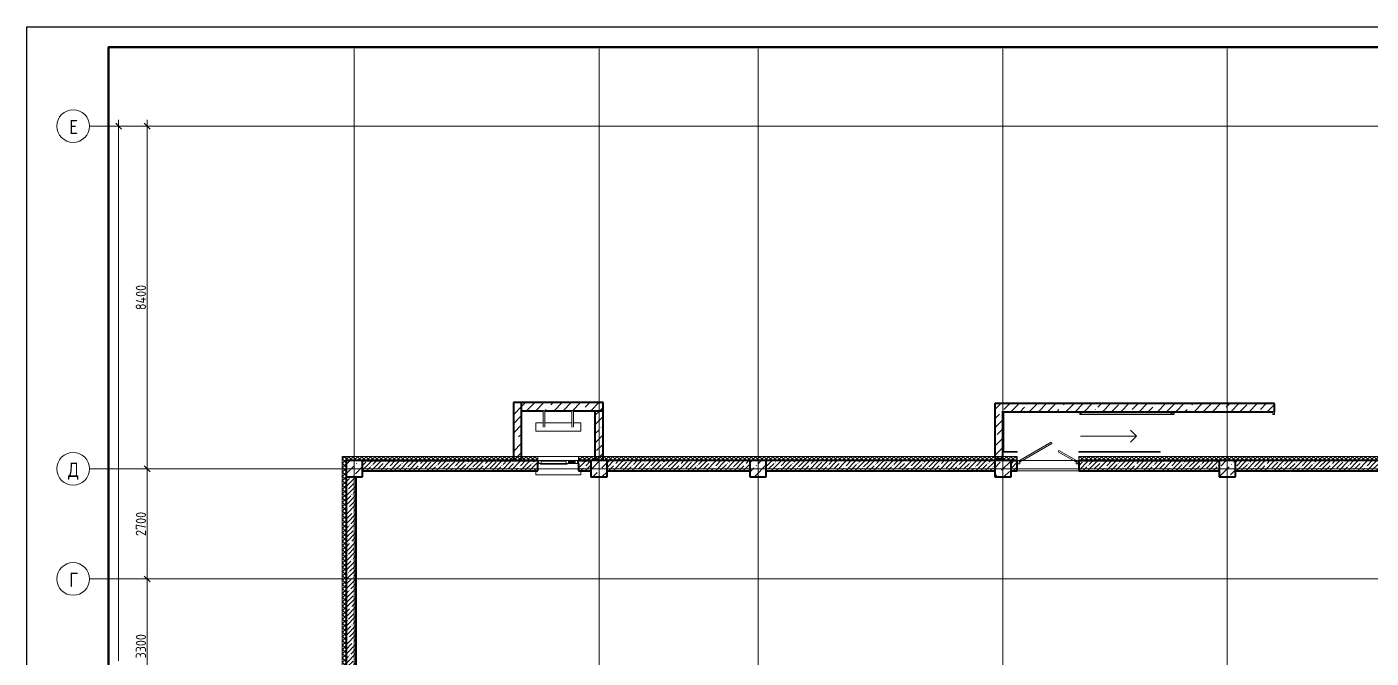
# Model space of a CAD drawing. Header units: millimetres. Extents: x 0 to 351840, y -132678 to 32417.
# Drawn here: x 292392 to 325347, y 16945 to 32417 of the extents above; entities that cross this region are included whole.
import ezdxf

# ---------------------------------------------------------------- set-up
doc = ezdxf.new("R2010")
doc.units = ezdxf.units.MM
doc.linetypes.add('BI_линия_сетки', pattern=[25, 20, -2.5, 0, -2.5])
doc.linetypes.add('BI_невидимые', pattern=[5, 3, -2])
for name, color, linetype, lineweight in [('KPSP-Рамка', 7, 'Continuous', 70), ('S-GRID-IDEN', 7, 'Continuous', 20), ('Двери', 7, 'Continuous', 18), ('Каркас', 7, 'Continuous', 18), ('Несущие колонны', 7, 'Continuous', 18), ('Ограждение', 7, 'Continuous', 9), ('Окна', 7, 'Continuous', 18), ('Оси', 7, 'Continuous', 9), ('Перекрытие', 7, 'Continuous', 18), ('Размеры', 7, 'Continuous', 9), ('Стены внутренние', 7, 'Continuous', 18), ('Стены наружные', 7, 'Continuous', 18), ('Стены несущие', 7, 'Continuous', 18), ('Стены отделка', 7, 'Continuous', 18), ('Стрелки вверх', 7, 'Continuous', 9)]:
    doc.layers.add(name, color=color, linetype=linetype, lineweight=lineweight)
doc.styles.add('GOST Common', font='GOST Common.ttf', dxfattribs={"width": 0.9, "height": 350})
doc.styles.add('GOST Common_1', font='GOST Common.ttf', dxfattribs={"width": 0.9, "height": 250})
doc.dimstyles.new('BI_основной_2_5мм', dxfattribs={"dimscale": 304.8, "dimtxt": 251.428749, "dimasz": 0.463911, "dimexe": 0.492126, "dimexo": 0.492126, "dimgap": 0.098425, "dimtad": 1, "dimdec": 0, "dimdsep": 46, "dimtxsty": 'GOST Common_1', "dimblk1": 'OBLIQUE', "dimblk2": 'OBLIQUE', "dimsah": 1, "dimcen": 0.09, "dimdle": 0.492126, "dimazin": 0, "dimtfac": 1, "dimtdec": 4, "dimtix": 1, "dimtmove": 1, "dimatfit": 3, "dimfxl": 1, "dimtvp": 1, "dimtolj": 1, "dimtzin": 0, "dimlwd": 20, "dimlwe": 20, "dimarcsym": 2})
doc.dimstyles.new('BI_основной_2_5мм_1', dxfattribs={"dimscale": 304.8, "dimtxt": 251.428749, "dimasz": 0.463911, "dimexe": 0.492126, "dimexo": 0.492126, "dimgap": 0.098425, "dimtad": 1, "dimdec": 0, "dimdsep": 46, "dimtxsty": 'GOST Common_1', "dimblk1": 'OBLIQUE', "dimblk2": 'OBLIQUE', "dimsah": 1, "dimcen": 0.09, "dimdle": 0.492126, "dimazin": 0, "dimtfac": 1, "dimtdec": 4, "dimtix": 1, "dimtmove": 0, "dimatfit": 3, "dimfxl": 1, "dimtvp": 1, "dimtolj": 1, "dimtzin": 0, "dimlwd": 20, "dimlwe": 20, "dimarcsym": 2})
pattern_1 = [(45, (5685.96, 5809.43), (-114.04925, 114.04925), []), (45, (5800.01, 5809.43), (-114.04925, 114.04925), [201.612, -40.322, 3.353, -36.97])]
pattern_2 = [(45, (5685.96, 5809.43), (-224.5064, 224.5064), []), (45, (5910.47, 5809.43), (-224.5064, 224.5064), [396.875, -79.375, 3.353, -76.022])]
pattern_3 = [(45, (5685.964, 5809.43), (-53.03301, 53.03301), []), (135, (5685.964, 5809.43), (-53.03301, -53.03301), [])]

# ---------------------------------------------------------------- blocks, each defined once
blk = doc.blocks.new('*U84')
at = {"color": 7, "linetype": 'ByBlock', "lineweight": 25}
blk.add_lwpolyline([(594, 420), (594, 0), (0, 0), (0, 420)], close=True, dxfattribs=at)
at = {"color": 0, "linetype": 'ByBlock', "lineweight": 50}
blk.add_lwpolyline([(589, 415), (589, 5), (20, 5), (20, 415)], close=True, dxfattribs=at)
blk = doc.blocks.new('_временные_конструкции_колонны_монолитные_прямоугольная - _временная_конструкция_колонна_400x400-V24--01 Подвал__-3_000____Отделочный_')
at = {"layer": 'Несущие колонны', "lineweight": 9}
h = blk.add_hatch(dxfattribs=at)
h.set_pattern_fill('FP_25', color=9, style=0, pattern_type=2)
h.set_pattern_definition([(45, (0, -19900), (84.1903, 308.6967), [396.875, -79.375, 3.353, -76.022])])
h.paths.add_polyline_path([(200, -200), (200, 200), (-200, 200), (-200, -200)])
at = {"layer": 'Несущие колонны', "color": 9, "lineweight": 40}
for p, q in [((200, 200), (-200, 200)), ((-200, 200), (-200, -200)), ((200, -200), (200, 200)), ((-200, -200), (200, -200))]:
    blk.add_line(p, q, dxfattribs=at)
blk = doc.blocks.new('_временные_конструкции_колонны_монолитные_прямоугольная - _временная_конструкция_колонна_400x400-V25--01 Подвал__-3_000____Отделочный_')
at = {"layer": 'Несущие колонны', "lineweight": 9}
h = blk.add_hatch(dxfattribs=at)
h.set_pattern_fill('FP_26', color=9, style=0, pattern_type=2)
h.set_pattern_definition([(45, (-6000, -19900), (84.1903, 308.6967), [396.875, -79.375, 3.353, -76.022])])
h.paths.add_polyline_path([(-200, -200), (200, -200), (200, 200), (-200, 200)])
at = {"layer": 'Несущие колонны', "color": 9, "lineweight": 40}
for p, q in [((200, 200), (-200, 200)), ((-200, 200), (-200, -200)), ((200, -200), (200, 200)), ((-200, -200), (200, -200))]:
    blk.add_line(p, q, dxfattribs=at)
blk = doc.blocks.new('_временные_конструкции_колонны_монолитные_прямоугольная - _временная_конструкция_колонна_400x400-V26--01 Подвал__-3_000____Отделочный_')
at = {"layer": 'Несущие колонны', "lineweight": 9}
h = blk.add_hatch(dxfattribs=at)
h.set_pattern_fill('FP_27', color=9, style=0, pattern_type=2)
h.set_pattern_definition([(45, (-9900, -19900), (84.1903, 308.6967), [396.875, -79.375, 3.353, -76.022])])
h.paths.add_polyline_path([(200, -200), (200, 200), (-200, 200), (-200, -200)])
at = {"layer": 'Несущие колонны', "color": 9, "lineweight": 40}
for p, q in [((200, 200), (-200, 200)), ((-200, 200), (-200, -200)), ((200, -200), (200, 200)), ((-200, -200), (200, -200))]:
    blk.add_line(p, q, dxfattribs=at)
blk = doc.blocks.new('_временные_конструкции_колонны_монолитные_прямоугольная - _временная_конструкция_колонна_400x400-V27--01 Подвал__-3_000____Отделочный_')
at = {"layer": 'Несущие колонны', "lineweight": 9}
h = blk.add_hatch(dxfattribs=at)
h.set_pattern_fill('FP_28', color=9, style=0, pattern_type=2)
h.set_pattern_definition([(45, (-21400, -19900), (84.19025, 308.6967), [396.875, -79.375, 3.353, -76.022])])
h.paths.add_polyline_path([(200, -200), (200, 200), (-200, 200), (-200, -200)])
at = {"layer": 'Несущие колонны', "color": 9, "lineweight": 40}
for p, q in [((200, 200), (-200, 200)), ((-200, 200), (-200, -200)), ((200, -200), (200, 200)), ((-200, -200), (200, -200))]:
    blk.add_line(p, q, dxfattribs=at)
blk = doc.blocks.new('_временные_конструкции_колонны_монолитные_прямоугольная - _временная_конструкция_колонна_400x400-V35--01 Подвал__-3_000____Отделочный_')
at = {"layer": 'Несущие колонны', "lineweight": 9}
h = blk.add_hatch(dxfattribs=at)
h.set_pattern_fill('FP_36', color=9, style=0, pattern_type=2)
h.set_pattern_definition([(45, (-15900, -19900), (84.1903, 308.6967), [396.875, -79.375, 3.353, -76.022])])
h.paths.add_polyline_path([(200, -200), (200, 200), (-200, 200), (-200, -200)])
at = {"layer": 'Несущие колонны', "color": 9, "lineweight": 40}
for p, q in [((200, 200), (-200, 200)), ((-200, 200), (-200, -200)), ((200, -200), (200, 200)), ((-200, -200), (200, -200))]:
    blk.add_line(p, q, dxfattribs=at)
blk = doc.blocks.new('_Двери_Металлические_Двупольная_Техническая_3_7 - _дверь_ДМН_2200-1510 ДН-2-5505206--01 Подвал__-3_000____Отделочный_')
at = {"layer": 'Двери', "color": 9, "lineweight": 9}
for p, q in [((204, 575), (-575, 125)), ((-556, 92), (224, 542)), ((224, 542), (204, 575)), ((373, 342), (392, 375)), ((806, 92), (373, 342)), ((392, 375), (825, 125)), ((-575, 125), (-610, 125)), ((-610, 50), (-565, 50)), ((-575, 125), (-556, 92)), ((-575, 85), (-575, 125)), ((-565, 85), (-575, 85)), ((-565, 50), (-565, 85)), ((825, 125), (806, 92)), ((815, 85), (825, 85)), ((815, 50), (815, 85)), ((860, 50), (815, 50)), ((825, 125), (860, 125)), ((825, 85), (825, 125))]:
    blk.add_line(p, q, dxfattribs=at)
at = {"layer": 'Двери', "color": 9, "linetype": 'BI_невидимые', "lineweight": 9}
for p, q in [((-630, 50), (-630, 125)), ((-630, 125), (-610, 125)), ((-630, 50), (-630, 125)), ((-630, 125), (-610, 125)), ((-610, 125), (-630, 125)), ((-630, 125), (-630, 50)), ((-610, 50), (-630, 50)), ((-610, 50), (-630, 50)), ((-630, 50), (-610, 50)), ((-610, 125), (-610, 50)), ((-610, 125), (-610, 50)), ((-610, 50), (-610, 125)), ((860, 50), (860, 125)), ((860, 125), (880, 125)), ((860, 50), (860, 125)), ((860, 125), (880, 125)), ((880, 125), (860, 125)), ((860, 125), (860, 50)), ((880, 50), (860, 50)), ((880, 50), (860, 50)), ((860, 50), (880, 50)), ((880, 125), (880, 50)), ((880, 125), (880, 50)), ((880, 50), (880, 125))]:
    blk.add_line(p, q, dxfattribs=at)
blk = doc.blocks.new('_Окна_Пластиковые_Двухстворчатые_ПО - _окно_ОП_1200-1300_операторская-V46--01 Подвал__-3_000____Отделочный_')
at = {"layer": 'Окна', "color": 9, "linetype": 'BI_невидимые', "lineweight": 9}
for p, q in [((-475, 341), (-500, 341)), ((-500, 341), (-500, 271)), ((-475, 271), (-475, 341)), ((500, 341), (475, 341)), ((475, 341), (475, 271)), ((500, 271), (500, 341)), ((-500, 271), (-475, 271)), ((475, 271), (500, 271))]:
    blk.add_line(p, q, dxfattribs=at)
at = {"layer": 'Окна', "color": 9}
for p, q in [((-415, 341), (-475, 341)), ((-475, 341), (-475, 271)), ((-415, 341), (195, 341)), ((-415, 331), (-415, 341)), ((-415, 331), (195, 331)), ((-415, 331), (-415, 271)), ((255, 341), (195, 341)), ((195, 341), (195, 331)), ((195, 271), (195, 331)), ((255, 341), (415, 341)), ((255, 318), (255, 341)), ((475, 341), (415, 341)), ((415, 341), (415, 318)), ((475, 271), (475, 341)), ((-475, 271), (-435, 271)), ((-435, 271), (215, 271)), ((-435, 271), (-435, 256)), ((215, 256), (-435, 256)), ((215, 256), (215, 271)), ((215, 271), (255, 271)), ((255, 318), (415, 318)), ((255, 318), (255, 294)), ((415, 294), (255, 294)), ((255, 271), (255, 294)), ((415, 271), (255, 271)), ((415, 294), (415, 318)), ((415, 294), (415, 271)), ((415, 271), (475, 271))]:
    blk.add_line(p, q, dxfattribs=at)
blk = doc.blocks.new('_металлические_изделия_труба_круглая_ГОСТ10704-91_гнутая - _металлические_изделия_труба_40х3-V44--01 Подвал__-3_000____Отделочный_')
at = {"layer": 'Каркас', "color": 9}
for p, q in [((42630, -1175), (42630, -1425)), ((42670, -1425), (42670, -1175)), ((42630, -1425), (42650, -1425)), ((42650, -1425), (42670, -1425))]:
    blk.add_line(p, q, dxfattribs=at)
at = {"layer": 'Каркас', "color": 9, "flags": 128}
for points in [[(42630, -1025), (42630, -1025), (42630, -1025), (42630, -1026), (42630, -1027), (42630, -1028), (42630, -1029), (42630, -1031), (42630, -1033), (42630, -1035), (42630, -1037), (42630, -1039), (42630, -1042), (42630, -1045), (42630, -1048), (42630, -1051), (42630, -1055), (42630, -1058), (42630, -1062), (42630, -1066), (42630, -1070), (42630, -1075), (42630, -1079), (42630, -1084), (42630, -1089), (42630, -1094), (42630, -1099), (42630, -1104), (42630, -1110), (42630, -1115), (42630, -1121), (42630, -1126), (42630, -1132), (42630, -1138), (42630, -1144), (42630, -1150), (42630, -1155), (42630, -1161), (42630, -1167), (42630, -1173), (42630, -1175)], [(42670, -1175), (42670, -1169), (42670, -1163), (42670, -1157), (42670, -1151), (42670, -1145), (42670, -1139), (42670, -1134), (42670, -1128), (42670, -1122), (42670, -1117), (42670, -1111), (42670, -1106), (42670, -1100), (42670, -1095), (42670, -1090), (42670, -1085), (42670, -1081), (42670, -1076), (42670, -1072), (42670, -1067), (42670, -1063), (42670, -1059), (42670, -1056), (42670, -1052), (42670, -1049), (42670, -1046), (42670, -1043), (42670, -1040), (42670, -1037), (42670, -1035), (42670, -1033), (42670, -1031), (42670, -1030), (42670, -1028), (42670, -1027), (42670, -1026), (42670, -1026), (42670, -1025), (42670, -1025), (42670, -1025)]]:
    blk.add_lwpolyline(points, dxfattribs=at)
at = {"layer": 'Каркас', "color": 9}
for start, end in [(165, 184.0824), (355.2546, 15)]:
    blk.add_arc((42650, -1025), 20, start, end, dxfattribs=at)
blk = doc.blocks.new('_металлические_изделия_труба_круглая_ГОСТ10704-91_гнутая - _металлические_изделия_труба_40х3-V45--01 Подвал__-3_000____Отделочный_')
at = {"layer": 'Каркас', "color": 9}
for p, q in [((30430, 21325), (30430, 21075)), ((30450, 21325), (30430, 21325)), ((30470, 21325), (30450, 21325)), ((30470, 21075), (30470, 21325))]:
    blk.add_line(p, q, dxfattribs=at)
at = {"layer": 'Каркас', "color": 9, "flags": 128}
for points in [[(30430, 21075), (30430, 21069), (30430, 21063), (30430, 21057), (30430, 21051), (30430, 21045), (30430, 21039), (30430, 21034), (30430, 21028), (30430, 21022), (30430, 21017), (30430, 21011), (30430, 21006), (30430, 21000), (30430, 20995), (30430, 20990), (30430, 20985), (30430, 20981), (30430, 20976), (30430, 20972), (30430, 20967), (30430, 20963), (30430, 20959), (30430, 20956), (30430, 20952), (30430, 20949), (30430, 20946), (30430, 20943), (30430, 20940), (30430, 20937), (30430, 20935), (30430, 20933), (30430, 20931), (30430, 20930), (30430, 20928), (30430, 20927), (30430, 20926), (30430, 20926), (30430, 20925), (30430, 20925), (30430, 20925)], [(30470, 20925), (30470, 20925), (30470, 20925), (30470, 20926), (30470, 20927), (30470, 20928), (30470, 20929), (30470, 20931), (30470, 20933), (30470, 20935), (30470, 20937), (30470, 20939), (30470, 20942), (30470, 20945), (30470, 20948), (30470, 20951), (30470, 20955), (30470, 20958), (30470, 20962), (30470, 20966), (30470, 20970), (30470, 20975), (30470, 20979), (30470, 20984), (30470, 20989), (30470, 20994), (30470, 20999), (30470, 21004), (30470, 21010), (30470, 21015), (30470, 21021), (30470, 21026), (30470, 21032), (30470, 21038), (30470, 21044), (30470, 21050), (30470, 21055), (30470, 21061), (30470, 21067), (30470, 21073), (30470, 21075)]]:
    blk.add_lwpolyline(points, dxfattribs=at)
at = {"layer": 'Каркас', "color": 9}
for start, end in [(175.9176, 195), (345, 4.7454)]:
    blk.add_arc((30450, 20925), 20, start, end, dxfattribs=at)
blk = doc.blocks.new('_металлические_изделия_пластина - _металлические_изделия_пластина-5412834--01 Подвал__-3_000____Отделочный_')
at = {"layer": 'Каркас', "color": 9}
for p, q in [((180, 0), (0, 0)), ((0, 0), (0, -200)), ((880, 0), (220, 0)), ((1100, 0), (920, 0)), ((1100, -200), (1100, 0)), ((0, -200), (1100, -200))]:
    blk.add_line(p, q, dxfattribs=at)
blk = doc.blocks.new('_металлические_изделия_труба_круглая_ГОСТ_32678-2014_с_выпусками - _металлические_изделия_труба_круглая-V48--01 Подвал__-3_000____Отделочный_')
at = {"layer": 'Ограждение', "color": 9}
for p, q in [((-31, 113), (-31, 79)), ((-31, 79), (-31, -2159)), ((18, 115), (-29, 115)), ((5, 77), (18, 77)), ((7, -2159), (7, 79)), ((-31, -4621), (-31, -4654)), ((-29, -4656), (38, -4656)), ((38, -4618), (5, -4618)), ((38, -4654), (38, -4618)), ((38, -4656), (38, -4654))]:
    blk.add_line(p, q, dxfattribs=at)
at = {"layer": 'Ограждение', "color": 9, "flags": 128}
for points in [[(-12, -2118), (-15, -2119), (-19, -2121), (-22, -2124), (-24, -2128), (-27, -2133), (-29, -2139), (-30, -2145), (-31, -2152), (-31, -2159), (-31, -2166), (-30, -2172), (-29, -2179), (-27, -2184), (-24, -2189), (-22, -2193), (-19, -2196), (-15, -2198), (-12, -2199)], [(-12, -2197), (-15, -2196), (-18, -2195), (-21, -2192), (-24, -2188), (-26, -2183), (-28, -2178), (-29, -2172), (-30, -2165), (-30, -2159), (-30, -2152), (-29, -2146), (-28, -2139), (-26, -2134), (-24, -2129), (-21, -2125), (-18, -2123), (-15, -2121), (-12, -2120)], [(-12, -2199), (-9, -2198), (-6, -2196), (-3, -2193), (0, -2189), (2, -2184), (4, -2179), (6, -2172), (7, -2166), (7, -2159), (7, -2152), (6, -2145), (4, -2139), (2, -2133), (0, -2128), (-3, -2124), (-6, -2121), (-9, -2119), (-12, -2118)], [(-12, -2120), (-9, -2121), (-6, -2123), (-3, -2125), (0, -2129), (2, -2134), (4, -2139), (5, -2146), (6, -2152), (6, -2159), (6, -2165), (5, -2172), (4, -2178), (2, -2183), (0, -2188), (-3, -2192), (-6, -2195), (-9, -2196), (-12, -2197)]]:
    blk.add_lwpolyline(points, dxfattribs=at)
at = {"layer": 'Ограждение', "color": 9}
for centre, major_axis, start_param, end_param in [((-12, 79), (-19, 0), 4.712389, 6.283185), ((-12, 79), (19, 0), 0, 3.141593), ((-12, 79), (-19, 0), 3.141593, 4.712389), ((-12, -4621), (-19, 0), 3.403392, 6.283185), ((-12, -4621), (18.1, 0), 0.262779, 0.41075)]:
    blk.add_ellipse(centre, major_axis=major_axis, ratio=0.472551, start_param=start_param, end_param=end_param, dxfattribs=at)
for points, knots in [([(-31, 113), (-31, 114), (-31, 115), (-30, 115), (-29, 115), (-27, 115), (-26, 115), (-25, 114), (-24, 113), (-22, 113), (-21, 112), (-19, 111), (-18, 110), (-17, 109), (-16, 108), (-15, 107), (-13, 106), (-12, 105), (-11, 104), (-10, 103), (-8, 102), (-7, 100), (-6, 99), (-5, 98), (-4, 97), (-3, 96), (-2, 94), (0, 93), (1, 91), (2, 89), (3, 88), (4, 86), (6, 84), (7, 82), (7, 80), (7, 79)], [0, 0, 0, 0, 0.083333, 0.125, 0.166667, 0.208333, 0.229167, 0.25, 0.291667, 0.333333, 0.354167, 0.375, 0.395833, 0.416667, 0.4375, 0.458333, 0.479167, 0.5, 0.520833, 0.541667, 0.5625, 0.583333, 0.604167, 0.625, 0.645833, 0.666667, 0.6875, 0.708333, 0.75, 0.770833, 0.791667, 0.833333, 0.875, 0.916667, 1, 1, 1, 1]), ([(5, 83), (5, 83), (5, 84), (5, 85), (4, 85)], [0.08333333, 0.08333333, 0.08333333, 0.08333333, 0.125, 0.13074587, 0.13074587, 0.13074587, 0.13074587]), ([(-31, -4654), (-31, -4653), (-31, -4652), (-30, -4649), (-29, -4647), (-27, -4646), (-26, -4644), (-25, -4642), (-24, -4640), (-22, -4638), (-21, -4637), (-19, -4635), (-18, -4634), (-17, -4633), (-16, -4632), (-15, -4631), (-13, -4629), (-12, -4628), (-11, -4627), (-10, -4626), (-8, -4625), (-7, -4624), (-6, -4623), (-5, -4623), (-4, -4622), (-3, -4621), (-2, -4621), (0, -4620), (1, -4619), (2, -4619), (3, -4619), (4, -4618), (4, -4618)], [0, 0, 0, 0, 0.0833333, 0.125, 0.1666667, 0.2083333, 0.2291667, 0.25, 0.2916667, 0.3333333, 0.3541667, 0.375, 0.3958333, 0.4166667, 0.4375, 0.4583333, 0.4791667, 0.5, 0.5208333, 0.5416667, 0.5625, 0.5833333, 0.6041667, 0.625, 0.6458333, 0.6666667, 0.6875, 0.7083333, 0.75, 0.7708333, 0.7916667, 0.8333333, 0.8333333, 0.8333333, 0.8333333]), ([(-29, -4656), (-29, -4656), (-30, -4656), (-31, -4656), (-31, -4655), (-31, -4654)], [0.8333333, 0.8333333, 0.8333333, 0.8333333, 0.875, 0.9166667, 1, 1, 1, 1])]:
    blk.add_open_spline(points, degree=3, knots=knots, dxfattribs=at)
blk = doc.blocks.new('_подоконник_ПВХ - _подоконник_ПВХ-5886825--01 Подвал__-3_000____Отделочный_')
at = {"layer": 'Окна', "color": 9}
for p, q in [((-550, -180), (-550, -280)), ((-550, -280), (550, -280)), ((550, -280), (550, -180))]:
    blk.add_line(p, q, dxfattribs=at)
blk = doc.blocks.new('Ось сетки - _обозначение_ось_круг_Ø8мм-20564--01 Подвал__-3_000____Отделочный_')
at = {"layer": 'S-GRID-IDEN', "color": 9}
for start, end in [(360, 180), (180, 360)]:
    blk.add_arc((0, 0), 4, start, end, dxfattribs=at)
blk = doc.blocks.new('_Oblique')
at = {"color": 0, "linetype": 'ByBlock', "lineweight": -2}
blk.add_line((-0.5, -0.5), (0.5, 0.5), dxfattribs=at)
blk = doc.blocks.new('*D646')
at = {"layer": 'Defpoints', "color": 0, "transparency": 16777216}
for p in [(9, 34109), (-91, 5809), (9, 5809)]:
    blk.add_point(p, dxfattribs=at)
at = {"layer": 'Размеры', "color": 0, "lineweight": 20, "transparency": 16777216}
for p, q in [((-141, 34109), (-241, 34109)), ((-91, 34259), (-91, 21005)), ((-91, 5659), (-91, 20202)), ((-141, 5809), (-241, 5809))]:
    blk.add_line(p, q, dxfattribs=at)
at = {"layer": 'Размеры', "color": 0, "lineweight": 20, "transparency": 16777216, "xscale": 141.4, "yscale": 141.4, "zscale": 141.4}
for p, rotation in [((-91, 34109), 90), ((-91, 5809), 270)]:
    blk.add_blockref('_Oblique', p, dxfattribs=dict(at, rotation=rotation))
at = {"layer": 'Размеры', "color": 0, "lineweight": 20, "transparency": 16777216, "insert": (-448, 20130), "char_height": 250, "width": 946.05, "attachment_point": 1, "rotation": 90, "line_spacing_factor": 1.022761, "style": 'GOST Common_1'}
blk.add_mtext('\\A1;28300', dxfattribs=at)
blk = doc.blocks.new('*D647')
at = {"layer": 'Defpoints', "color": 0, "transparency": 16777216}
for p in [(709, 34109), (609, 25709), (709, 25709)]:
    blk.add_point(p, dxfattribs=at)
at = {"layer": 'Размеры', "color": 0, "lineweight": 20, "transparency": 16777216}
for p, q in [((559, 34109), (459, 34109)), ((609, 34259), (609, 25559)), ((559, 25709), (459, 25709))]:
    blk.add_line(p, q, dxfattribs=at)
at = {"layer": 'Размеры', "color": 0, "lineweight": 20, "transparency": 16777216, "xscale": 141.4, "yscale": 141.4, "zscale": 141.4}
for p, rotation in [((609, 34109), 90), ((609, 25709), 270)]:
    blk.add_blockref('_Oblique', p, dxfattribs=dict(at, rotation=rotation))
at = {"layer": 'Размеры', "color": 0, "lineweight": 20, "transparency": 16777216, "insert": (454, 29909), "char_height": 250, "width": 782.41, "attachment_point": 5, "rotation": 90, "style": 'GOST Common_1'}
blk.add_mtext('\\A1;8400', dxfattribs=at)
blk = doc.blocks.new('*D648')
at = {"layer": 'Defpoints', "color": 0, "transparency": 16777216}
for p in [(709, 25709), (609, 23009), (709, 23009)]:
    blk.add_point(p, dxfattribs=at)
at = {"layer": 'Размеры', "color": 0, "lineweight": 20, "transparency": 16777216}
for p, q in [((559, 25709), (459, 25709)), ((609, 25859), (609, 22859)), ((559, 23009), (459, 23009))]:
    blk.add_line(p, q, dxfattribs=at)
at = {"layer": 'Размеры', "color": 0, "lineweight": 20, "transparency": 16777216, "xscale": 141.4, "yscale": 141.4, "zscale": 141.4}
for p, rotation in [((609, 25709), 90), ((609, 23009), 270)]:
    blk.add_blockref('_Oblique', p, dxfattribs=dict(at, rotation=rotation))
at = {"layer": 'Размеры', "color": 0, "lineweight": 20, "transparency": 16777216, "insert": (454, 24359), "char_height": 250, "width": 756.84, "attachment_point": 5, "rotation": 90, "style": 'GOST Common_1'}
blk.add_mtext('\\A1;2700', dxfattribs=at)
blk = doc.blocks.new('*D649')
at = {"layer": 'Defpoints', "color": 0, "transparency": 16777216}
for p in [(709, 23009), (609, 19709), (709, 19709)]:
    blk.add_point(p, dxfattribs=at)
at = {"layer": 'Размеры', "color": 0, "lineweight": 20, "transparency": 16777216}
for p, q in [((609, 23159), (609, 19559)), ((559, 23009), (459, 23009)), ((559, 19709), (459, 19709))]:
    blk.add_line(p, q, dxfattribs=at)
at = {"layer": 'Размеры', "color": 0, "lineweight": 20, "transparency": 16777216, "xscale": 141.4, "yscale": 141.4, "zscale": 141.4}
for p, rotation in [((609, 23009), 90), ((609, 19709), 270)]:
    blk.add_blockref('_Oblique', p, dxfattribs=dict(at, rotation=rotation))
at = {"layer": 'Размеры', "color": 0, "lineweight": 20, "transparency": 16777216, "insert": (454, 21359), "char_height": 250, "width": 756.84, "attachment_point": 5, "rotation": 90, "style": 'GOST Common_1'}
blk.add_mtext('\\A1;3300', dxfattribs=at)
blk = doc.blocks.new('Подоснова подвал')
at = {"layer": 'Стены внутренние', "lineweight": 9}
h = blk.add_hatch(dxfattribs=at)
h.set_pattern_fill('FP_47', color=9, style=0, pattern_type=2)
h.set_pattern_definition(pattern_3)
h.paths.add_polyline_path([(5386, 5509.4), (5486, 5509.4), (5486, 9609.4), (5386, 9609.4), (5386, 5609.4)])
h.paths.add_polyline_path([(5486, 10909.4), (5486, 11159.4), (5386, 11159.4), (5386, 10909.4)])
h.paths.add_polyline_path([(5386, 12669.4), (5486, 12669.4), (5486, 26009.4), (5386, 26009.4), (5386, 13509.4)])
h = blk.add_hatch(dxfattribs=at)
h.set_pattern_fill('FP_47', color=9, style=0, pattern_type=2)
h.set_pattern_definition(pattern_3)
h.paths.add_polyline_path([(38736, 25909.4), (38736, 26009.4), (36836, 26009.4), (36836, 25909.4), (38464.5, 25909.4)])
h.paths.add_polyline_path([(35836, 25909.4), (35836, 26009.4), (23446, 26009.4), (23446, 25909.4), (34364.3, 25909.4)])
h.paths.add_polyline_path([(21786, 25909.4), (21936, 25909.4), (21936, 26009.4), (11186, 26009.4), (11186, 25909.4), (21386, 25909.4)])
h.paths.add_polyline_path([(10186, 25909.4), (10186, 26009.4), (5486, 26009.4), (5486, 25909.4), (9763.4, 25909.4)])
at = {"layer": 'Стены наружные', "lineweight": 9}
h = blk.add_hatch(dxfattribs=at)
h.set_pattern_fill('FP_39', color=9, style=0, pattern_type=2)
h.set_pattern_definition(pattern_2)
h.paths.add_polyline_path([(9786, 25909.4), (9786, 27334.4), (9586, 27334.4), (9586, 25909.4), (9763.4, 25909.4)])
h = blk.add_hatch(dxfattribs=at)
h.set_pattern_fill('FP_39', color=9, style=0, pattern_type=2)
h.set_pattern_definition(pattern_2)
h.paths.add_polyline_path([(11786, 27134.4), (11786, 27334.4), (9786, 27334.4), (9786, 27134.4), (11301, 27134.4)])
h = blk.add_hatch(dxfattribs=at)
h.set_pattern_fill('FP_39', color=9, style=0, pattern_type=2)
h.set_pattern_definition(pattern_2)
h.paths.add_polyline_path([(11786, 25909.4), (11786, 27134.4), (11586, 27134.4), (11586, 25909.4)])
h = blk.add_hatch(dxfattribs=at)
h.set_pattern_fill('FP_39', color=9, style=0, pattern_type=2)
h.set_pattern_definition(pattern_2)
h.paths.add_polyline_path([(21586, 25959.4), (21586, 27309.4), (21386, 27309.4), (21386, 25959.4)])
h = blk.add_hatch(dxfattribs=at)
h.set_pattern_fill('FP_39', color=9, style=0, pattern_type=2)
h.set_pattern_definition(pattern_2)
h.paths.add_polyline_path([(28214.1, 27109.4), (28246, 27109.4), (28246, 27309.4), (21586, 27309.4), (21586, 27109.4), (28214, 27109.4)])
at = {"layer": 'Стены наружные'}
for points in [[(22063.9, 27089.4), (25446, 27089.4), (25446, 27109.4), (21586, 27109.4), (21586, 27089.4), (21606, 27089.4)], [(21606, 26137.4), (21606, 27089.4), (21586, 27089.4), (21586, 26137.4)]]:
    blk.add_hatch(color=9, dxfattribs=at).paths.add_polyline_path(points)
h = blk.add_hatch(color=9, dxfattribs=at)
h.paths.add_polyline_path([(25446, 26117.4), (25446, 26137.4), (23446, 26137.4), (23446, 26117.4), (25139, 26117.4)])
h.paths.add_polyline_path([(21936, 26117.4), (21936, 26137.4), (21586, 26137.4), (21586, 26117.4)])
at = {"layer": 'Стены наружные', "lineweight": 9}
h = blk.add_hatch(dxfattribs=at)
h.set_pattern_fill('FP_40', color=9, style=0, pattern_type=2)
h.set_pattern_definition(pattern_1)
h.paths.add_polyline_path([(11486, 25659.4), (11486, 25909.4), (11186, 25909.4), (11186, 25659.4)])
h.paths.add_polyline_path([(10186, 25659.4), (10186, 25909.4), (5886, 25909.4), (5886, 25659.4), (9763.4, 25659.4)])
h = blk.add_hatch(dxfattribs=at)
h.set_pattern_fill('FP_40', color=9, style=0, pattern_type=2)
h.set_pattern_definition(pattern_1)
h.paths.add_polyline_path([(15386, 25659.4), (15386, 25909.4), (11886, 25909.4), (11886, 25659.4)])
h = blk.add_hatch(dxfattribs=at)
h.set_pattern_fill('FP_40', color=9, style=0, pattern_type=2)
h.set_pattern_definition(pattern_1)
h.paths.add_polyline_path([(21386, 25659.4), (21386, 25909.4), (15786, 25909.4), (15786, 25659.4), (20013.8, 25659.4)])
h = blk.add_hatch(dxfattribs=at)
h.set_pattern_fill('FP_40', color=9, style=0, pattern_type=2)
h.set_pattern_definition(pattern_1)
h.paths.add_polyline_path([(26886, 25659.4), (26886, 25909.4), (23446, 25909.4), (23446, 25659.4), (26164, 25659.4)])
h.paths.add_polyline_path([(21936, 25659.4), (21936, 25909.4), (21786, 25909.4), (21786, 25659.4)])
h = blk.add_hatch(dxfattribs=at)
h.set_pattern_fill('FP_40', color=9, style=0, pattern_type=2)
h.set_pattern_definition(pattern_1)
h.paths.add_polyline_path([(32436, 25659.4), (32436, 25909.4), (27286, 25909.4), (27286, 25659.4), (32314.3, 25659.4)])
h = blk.add_hatch(dxfattribs=at)
h.set_pattern_fill('FP_40', color=9, style=0, pattern_type=2)
h.set_pattern_definition(pattern_1)
h.paths.add_polyline_path([(5736, 19909.4), (5736, 25509.4), (5486, 25509.4), (5486, 19909.4)])
at = {"layer": 'Оси', "color": 9, "linetype": 'BI_линия_сетки'}
for p, q in [((5686, 799.9), (5686, 35999.7)), ((11686, 799.9), (11686, 35999.7)), ((15586, 799.9), (15586, 35999.7)), ((21586, 799.9), (21586, 35999.7)), ((27086, 799.9), (27086, 35999.7)), ((-805.2, 34109.4), (56347.2, 34109.4)), ((-805.2, 25709.4), (56347.2, 25709.4)), ((-805.2, 23009.4), (56347.2, 23009.4))]:
    blk.add_line(p, q, dxfattribs=at)
at = {"layer": 'Перекрытие', "color": 9, "lineweight": 9}
for p, q in [((21956, 25909.4), (23426, 25909.4)), ((23446, 25659.4), (21936, 25659.4))]:
    blk.add_line(p, q, dxfattribs=at)
at = {"layer": 'Стены внутренние', "color": 9}
blk.add_line((10186, 26009.4), (11186, 26009.4), dxfattribs=at)
at = {"layer": 'Стены несущие', "color": 9, "lineweight": 40}
for p, q in [((11786, 27334.4), (9586, 27334.4)), ((9586, 27334.4), (9586, 25909.4)), ((9786, 25909.4), (9786, 27334.4)), ((9786, 27134.4), (10316, 27134.4)), ((10356, 27134.4), (11016, 27134.4)), ((11056, 27134.4), (11786, 27134.4)), ((11586, 27134.4), (11586, 25909.4)), ((11786, 25909.4), (11786, 27334.4)), ((21386, 27309.4), (21386, 25959.4)), ((28246, 27309.4), (21386, 27309.4)), ((21586, 25959.4), (21586, 27109.4)), ((21586, 27109.4), (28208, 27109.4)), ((28246, 27109.4), (28246, 27309.4)), ((10186, 25909.4), (5886, 25909.4)), ((5886, 25909.4), (10186, 25909.4)), ((10186, 25659.4), (10186, 25839.4)), ((11486, 25909.4), (11186, 25909.4)), ((11186, 25909.4), (11486, 25909.4)), ((11186, 25839.4), (11186, 25659.4)), ((15386, 25909.4), (11886, 25909.4)), ((21386, 25909.4), (15786, 25909.4)), ((21386, 25959.4), (21586, 25959.4)), ((21936, 25909.4), (21786, 25909.4)), ((21786, 25909.4), (21936, 25909.4)), ((21936, 25659.4), (21936, 25909.4)), ((23446, 25909.4), (23446, 25659.4)), ((26886, 25909.4), (23446, 25909.4)), ((23446, 25909.4), (26886, 25909.4)), ((32436, 25909.4), (27286, 25909.4)), ((5486, 25509.4), (5486, 19909.4)), ((5736, 19909.4), (5736, 25509.4)), ((5886, 25659.4), (10186, 25659.4)), ((11186, 25659.4), (11486, 25659.4)), ((11886, 25659.4), (15386, 25659.4)), ((15786, 25659.4), (21386, 25659.4)), ((21786, 25659.4), (21936, 25659.4)), ((23446, 25659.4), (26886, 25659.4)), ((27286, 25659.4), (32436, 25659.4))]:
    blk.add_line(p, q, dxfattribs=at)
at = {"layer": 'Стены отделка', "color": 9, "lineweight": 9}
for p, q in [((21606, 27089.4), (25446, 27089.4)), ((21606, 26137.4), (21606, 27089.4)), ((25446, 27089.4), (25446, 27109.4)), ((21586, 26117.4), (21936, 26117.4)), ((21936, 26137.4), (21606, 26137.4)), ((21936, 26117.4), (21936, 26137.4)), ((25446, 26137.4), (23446, 26137.4)), ((23446, 26137.4), (23446, 26117.4)), ((23446, 26117.4), (25446, 26117.4)), ((25446, 26117.4), (25446, 26137.4)), ((5486, 26009.4), (5386, 26009.4)), ((5386, 26009.4), (5386, 12669.4)), ((10186, 26009.4), (5486, 26009.4)), ((5486, 26009.4), (5486, 25909.4)), ((10186, 25909.4), (10186, 26009.4)), ((21936, 26009.4), (11186, 26009.4)), ((11186, 26009.4), (11186, 25909.4)), ((11886, 25909.4), (15386, 25909.4)), ((15786, 25909.4), (21386, 25909.4)), ((21936, 25909.4), (21936, 26009.4)), ((35836, 26009.4), (23446, 26009.4)), ((23446, 26009.4), (23446, 25909.4)), ((27286, 25909.4), (32436, 25909.4))]:
    blk.add_line(p, q, dxfattribs=at)
at = {"layer": 'Стрелки вверх', "color": 9}
for p, q in [((23486, 26509.4), (23766, 26509.4)), ((23766, 26509.4), (24046, 26509.4)), ((24046, 26509.4), (24326, 26509.4)), ((24326, 26509.4), (24606, 26509.4)), ((24606, 26509.4), (24866, 26509.4)), ((24866, 26509.4), (24716, 26659.4)), ((24866, 26509.4), (24716, 26359.4))]:
    blk.add_line(p, q, dxfattribs=at)
at = {"layer": 'S-GRID-IDEN', "color": 9, "xscale": 99.99999999999993, "yscale": 99.99999999999993, "zscale": 99.99999999999993, "rotation": 269.9999999999994}
for p in [(-1205.2, 34109.4), (-1205.2, 25709.4), (-1205.2, 23009.4)]:
    blk.add_blockref('Ось сетки - _обозначение_ось_круг_Ø8мм-20564--01 Подвал__-3_000____Отделочный_', p, dxfattribs=at)
at = {"layer": 'Двери', "color": 9}
blk.add_blockref('_Двери_Металлические_Двупольная_Техническая_3_7 - _дверь_ДМН_2200-1510 ДН-2-5505206--01 Подвал__-3_000____Отделочный_', (22566, 25784.4), dxfattribs=at)
at = {"layer": 'Каркас', "color": 9}
for name, p in [('_металлические_изделия_труба_круглая_ГОСТ10704-91_гнутая - _металлические_изделия_труба_40х3-V45--01 Подвал__-3_000____Отделочный_', (-20114, 5809.4)), ('_металлические_изделия_пластина - _металлические_изделия_пластина-5412834--01 Подвал__-3_000____Отделочный_', (10136, 26834.4))]:
    blk.add_blockref(name, p, dxfattribs=at)
at = {"layer": 'Каркас', "color": 9, "rotation": 180}
blk.add_blockref('_металлические_изделия_труба_круглая_ГОСТ10704-91_гнутая - _металлические_изделия_труба_40х3-V44--01 Подвал__-3_000____Отделочный_', (53686, 25709.4), dxfattribs=at)
at = {"layer": 'Несущие колонны', "color": 9}
for name, p in [('_временные_конструкции_колонны_монолитные_прямоугольная - _временная_конструкция_колонна_400x400-V24--01 Подвал__-3_000____Отделочный_', (5686, 25709.4)), ('_временные_конструкции_колонны_монолитные_прямоугольная - _временная_конструкция_колонна_400x400-V25--01 Подвал__-3_000____Отделочный_', (11686, 25709.4)), ('_временные_конструкции_колонны_монолитные_прямоугольная - _временная_конструкция_колонна_400x400-V26--01 Подвал__-3_000____Отделочный_', (15586, 25709.4)), ('_временные_конструкции_колонны_монолитные_прямоугольная - _временная_конструкция_колонна_400x400-V35--01 Подвал__-3_000____Отделочный_', (21586, 25709.4)), ('_временные_конструкции_колонны_монолитные_прямоугольная - _временная_конструкция_колонна_400x400-V27--01 Подвал__-3_000____Отделочный_', (27086, 25709.4))]:
    blk.add_blockref(name, p, dxfattribs=at)
at = {"layer": 'Ограждение', "color": 9, "rotation": 89.99999999999902}
blk.add_blockref('_металлические_изделия_труба_круглая_ГОСТ_32678-2014_с_выпусками - _металлические_изделия_труба_круглая-V48--01 Подвал__-3_000____Отделочный_', (23589.6, 27071.5), dxfattribs=at)
at = {"layer": 'Окна', "color": 9}
for name, p in [('_Окна_Пластиковые_Двухстворчатые_ПО - _окно_ОП_1200-1300_операторская-V46--01 Подвал__-3_000____Отделочный_', (10686, 25568.6)), ('_подоконник_ПВХ - _подоконник_ПВХ-5886825--01 Подвал__-3_000____Отделочный_', (10686, 25839.4))]:
    blk.add_blockref(name, p, dxfattribs=at)
at = {"layer": 'S-GRID-IDEN', "color": 9, "lineweight": 9, "char_height": 350, "attachment_point": 1, "style": 'GOST Common'}
for s, insert, width in [('\\fGOST Common|b0|i0|c204|p34|;\\W.9;Е', (-1303.7, 34262), 274.177), ('\\fGOST Common|b0|i0|c204|p34|;\\W.9;Д', (-1333.4, 25862), 346.329), ('\\fGOST Common|b0|i0|c204|p34|;\\W.9;Г', (-1303.7, 23162), 274.177)]:
    blk.add_mtext(s, dxfattribs=dict(at, insert=insert, width=width))
at = {"layer": 'Размеры', "color": 9, "lineweight": 20}
dim = blk.add_linear_dim(base=(-90.9, 5809.4), p1=(9, 34109.4), p2=(9, 5809.4), angle=90, dimstyle='BI_основной_2_5мм', override={"dimpost": '<>', "dimfxl": 28300}, dxfattribs=at)
dim.commit()
dim.dimension.update_dxf_attribs({"geometry": '*D646', "text_midpoint": (-281, 20603.3), "dimtype": 160, "text_rotation": 90})
for base, p1, p2, override, picture, middle in [((609.1, 25709.4), (709, 34109.4), (709, 25709.4), {"dimpost": '<>', "dimfxl": 8400}, '*D647', (454.1, 29909.4)), ((609.1, 23009.4), (709, 25709.4), (709, 23009.4), {"dimpost": '<>', "dimfxl": 2700}, '*D648', (454.1, 24359.4)), ((609.1, 19709.4), (709, 23009.4), (709, 19709.4), {"dimpost": '<>', "dimfxl": 3300}, '*D649', (454.1, 21359.4))]:
    dim = blk.add_linear_dim(base=base, p1=p1, p2=p2, angle=90, dimstyle='BI_основной_2_5мм_1', override=override, dxfattribs=at)
    dim.commit()
    dim.dimension.update_dxf_attribs({"geometry": picture, "text_midpoint": middle})

msp = doc.modelspace()

# ---------------------------------------------------------------- block references
msp.add_blockref('Подоснова подвал', (294733, -4124))
at = {"layer": 'KPSP-Рамка', "xscale": 100, "yscale": 100, "zscale": 100}
msp.add_blockref('*U84', (292392, -9583), dxfattribs=at)

doc.saveas('drawing.dxf')
